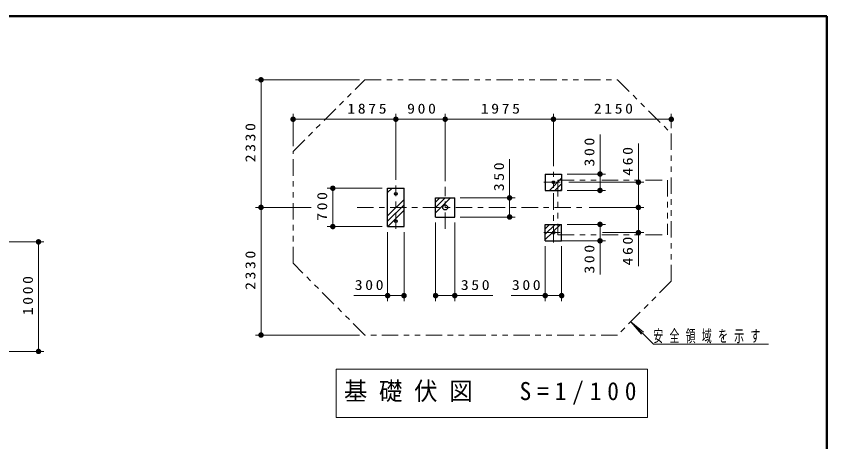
# Model space of a CAD drawing. Units: millimetres on the paper, scale 1:50, with parts at other scales. Extents: x -365 to 0, y 0 to 257.
# Drawn here: x -147.9 to 0, y 179.3 to 257 of the extents above; entities that cross this region are included whole.
import ezdxf

# ---------------------------------------------------------------- set-up
doc = ezdxf.new("R2010")
doc.units = ezdxf.units.MM
doc.linetypes.add('USER2', pattern=[6, 3, -1, 1, -1])
doc.linetypes.add('USER3', pattern=[8, 3, -1, 1, -1, 1, -1])
doc.layers.add('LY_1', color=7, linetype='Continuous', lineweight=13)
doc.styles.add('ＭＳ ゴシック', font='')
doc.styles.get('ＭＳ ゴシック').set_extended_font_data('MS Gothic')

# ---------------------------------------------------------------- blocks, each defined once
blk = doc.blocks.new('filled_dot')
at = {"color": 0, "linetype": 'Continuous', "lineweight": -2, "const_width": 1.25}
blk.add_lwpolyline([(-0.625, 0, 1), (0.625, 0, 1)], format="xyb", close=True, dxfattribs=at)

msp = doc.modelspace()

# ---------------------------------------------------------------- linework, layer by layer
at = {"layer": 'LY_1', "lineweight": 50}
for p, q in [((0, 257), (-365, 257)), ((0, 0), (0, 257))]:
    msp.add_line(p, q, dxfattribs=at)
at = {"layer": 'LY_1'}
for p, q in [((-85.276, 245.385), (-104.219, 245.385)), ((-103.219, 222.085), (-103.219, 245.385)), ((-97.371, 233.291), (-97.371, 239.185)), ((-97.371, 238.185), (-78.621, 238.185)), ((-78.621, 227.115), (-78.621, 239.185)), ((-78.621, 238.185), (-69.621, 238.185)), ((-69.621, 226.865), (-69.621, 239.185)), ((-69.621, 238.185), (-49.871, 238.185)), ((-49.871, 229.61), (-49.871, 239.185)), ((-49.871, 238.185), (-28.37, 238.185)), ((-28.37, 236.579), (-28.37, 239.185)), ((-41.371, 235.418), (-41.371, 225.185)), ((-34.371, 233.732), (-34.371, 222.085)), ((-57.871, 230.911), (-57.871, 220.335)), ((-47.371, 228.185), (-40.371, 228.185)), ((-50.587, 225.185), (-48.371, 227.401)), ((-49.597, 225.185), (-48.371, 226.411)), ((-47.089, 226.685), (-33.371, 226.685)), ((-81.121, 225.585), (-91.121, 225.585)), ((-90.121, 218.585), (-90.121, 225.585)), ((-80.121, 224.784), (-79.32, 225.585)), ((-48.607, 225.185), (-48.371, 225.421)), ((-47.371, 225.185), (-40.371, 225.185)), ((-80.121, 220.541), (-77.121, 223.541)), ((-71.371, 221.089), (-68.625, 223.835)), ((-71.371, 222.079), (-69.615, 223.835)), ((-71.371, 223.069), (-70.605, 223.835)), ((-66.871, 223.835), (-56.871, 223.835)), ((-94.066, 222.085), (-104.219, 222.085)), ((-103.219, 198.785), (-103.219, 222.085)), ((-80.121, 219.551), (-77.121, 222.551)), ((-43.337, 222.085), (-33.371, 222.085)), ((-43.337, 222.085), (-33.371, 222.085)), ((-34.371, 222.085), (-34.371, 211.35)), ((-80.097, 218.585), (-77.121, 221.561)), ((-67.882, 220.335), (-67.871, 220.346)), ((-71.371, 219.335), (-71.371, 204.985)), ((-67.871, 219.335), (-67.871, 204.985)), ((-66.871, 220.335), (-56.871, 220.335)), ((-51.371, 217.189), (-49.574, 218.985)), ((-51.371, 218.179), (-50.564, 218.985)), ((-49.895, 217.675), (-48.585, 218.985)), ((-47.371, 218.985), (-40.371, 218.985)), ((-41.371, 218.985), (-41.371, 209.861)), ((-81.121, 218.585), (-91.121, 218.585)), ((-80.121, 217.585), (-80.121, 204.985)), ((-77.121, 217.585), (-77.121, 204.985)), ((-51.371, 216.199), (-50.061, 217.509)), ((-40.932, 217.485), (-33.371, 217.485)), ((-48.871, 215.985), (-40.371, 215.985)), ((-152.813, 215.794), (-142.813, 215.794)), ((-143.813, 215.794), (-143.813, 195.794)), ((-51.371, 214.985), (-51.371, 204.985)), ((-48.371, 214.985), (-48.371, 204.985)), ((-77.121, 205.985), (-86.259, 205.985)), ((-60.909, 205.985), (-71.371, 205.985)), ((-48.371, 205.985), (-57.59, 205.985)), ((-35.744, 201.217), (-33.815, 198.919)), ((-35.744, 201.217), (-33.446, 199.289)), ((-31.645, 197.119), (-35.744, 201.217)), ((-85.276, 198.785), (-104.219, 198.785)), ((-31.645, 197.119), (-10.645, 197.119)), ((-152.813, 195.794), (-142.813, 195.794)), ((-89.506, 192.552), (-89.506, 183.752)), ((-32.706, 192.552), (-89.506, 192.552)), ((-32.706, 183.752), (-32.706, 192.552)), ((-89.506, 183.752), (-32.706, 183.752))]:
    msp.add_line(p, q, dxfattribs=at)
at = {"layer": 'LY_1', "lineweight": 25}
for p, q in [((-51.371, 228.185), (-48.371, 228.185)), ((-51.371, 228.185), (-51.371, 225.185)), ((-48.371, 228.185), (-48.371, 225.185)), ((-50.061, 226.875), (-49.681, 226.875)), ((-50.061, 226.495), (-50.061, 226.875)), ((-50.061, 226.495), (-49.681, 226.495)), ((-49.681, 226.495), (-49.681, 226.875)), ((-80.121, 225.585), (-77.121, 225.585)), ((-80.121, 218.585), (-80.121, 225.585)), ((-77.121, 218.585), (-77.121, 225.585)), ((-51.371, 225.185), (-48.371, 225.185)), ((-71.371, 223.835), (-67.871, 223.835)), ((-71.371, 220.335), (-71.371, 223.835)), ((-67.871, 220.335), (-67.871, 223.835)), ((-71.371, 220.335), (-67.871, 220.335)), ((-51.371, 215.985), (-51.371, 218.985)), ((-51.371, 218.985), (-48.371, 218.985)), ((-48.371, 215.985), (-48.371, 218.985)), ((-80.121, 218.585), (-77.121, 218.585)), ((-50.061, 217.675), (-50.061, 217.295)), ((-50.061, 217.675), (-49.681, 217.675)), ((-49.681, 217.675), (-49.681, 217.295)), ((-51.371, 215.985), (-48.371, 215.985)), ((-50.061, 217.295), (-49.681, 217.295))]:
    msp.add_line(p, q, dxfattribs=at)
at = {"layer": 'LY_1', "linetype": 'USER2'}
for p, q in [((-49.871, 215.66), (-49.871, 228.61)), ((-51.627, 226.685), (-48.089, 226.685)), ((-78.621, 218.156), (-78.621, 226.115)), ((-69.621, 218.156), (-69.621, 225.865)), ((-85.682, 222.085), (-44.337, 222.085)), ((-51.627, 217.485), (-48.089, 217.485))]:
    msp.add_line(p, q, dxfattribs=at)
at = {"layer": 'LY_1', "linetype": 'USER3'}
for p, q in [((-49.062, 227.085), (-49.062, 217.085)), ((-49.062, 227.085), (-29.062, 227.085)), ((-29.062, 227.085), (-29.062, 217.085)), ((-49.062, 217.085), (-29.062, 217.085))]:
    msp.add_line(p, q, dxfattribs=at)
msp.add_lwpolyline([(-84.276, 198.785), (-97.371, 211.879), (-97.371, 232.291), (-84.276, 245.385), (-38.176, 245.385), (-28.37, 235.579), (-28.37, 208.591), (-38.177, 198.785)], close=True, dxfattribs=at)
at = {"layer": 'LY_1', "lineweight": 25}
for centre, radius in [((-78.621, 224.585), 0.243), ((-69.621, 222.085), 0.446), ((-78.621, 219.585), 0.243)]:
    msp.add_circle(centre, radius, dxfattribs=at)

# ---------------------------------------------------------------- block references
at = {"layer": 'LY_1', "xscale": 0.4, "yscale": 0.4}
for p, rotation in [((-103.219, 245.385), 270), ((-78.621, 238.185), 180), ((-69.621, 238.185), 180), ((-49.871, 238.185), 180), ((-28.37, 238.185), 180), ((-41.371, 228.185), 270), ((-34.371, 226.685), 270), ((-90.121, 225.585), 270), ((-41.371, 225.185), 90), ((-57.871, 223.835), 270), ((-103.219, 222.085), 270), ((-103.219, 222.085), 90), ((-34.371, 222.085), 270), ((-34.371, 222.085), 90), ((-57.871, 220.335), 90), ((-90.121, 218.585), 90), ((-41.371, 218.985), 270), ((-34.371, 217.485), 90), ((-143.813, 215.794), 270), ((-41.371, 215.985), 90), ((-77.121, 205.985), 180), ((-67.871, 205.985), 180), ((-48.371, 205.985), 180), ((-103.219, 198.785), 90), ((-143.813, 195.794), 90)]:
    msp.add_blockref('filled_dot', p, dxfattribs=dict(at, rotation=rotation))
for p in [(-97.371, 238.185), (-78.621, 238.185), (-69.621, 238.185), (-49.871, 238.185), (-80.121, 205.985), (-71.371, 205.985), (-51.371, 205.985)]:
    msp.add_blockref('filled_dot', p, dxfattribs=at)

# ---------------------------------------------------------------- texts
at = {"layer": 'LY_1', "style": 'ＭＳ ゴシック'}
for s, insert, char_height, attachment_point in [('\\T1.33;\\W1.15;1875', (-83.657, 239.185), 1.833, 8), ('\\T1.33;\\W1.15;900', (-73.704, 239.185), 1.833, 8), ('\\T1.33;\\W1.15;1975', (-59.318, 239.185), 1.833, 8), ('\\T1.33;\\W1.15;2150', (-38.697, 239.185), 1.833, 8), ('\\T1.33;\\W1.15;300', (-83.259, 206.985), 1.833, 8), ('\\T1.33;\\W1.15;350', (-63.909, 206.985), 1.833, 8), ('\\T1.33;\\W1.15;300', (-54.59, 206.985), 1.833, 8), ('\\T1.64;\\W0.6;安全領域を示す', (-31.645, 197.269), 2.199, 7), ('\\T1.5;\\W0.95;基礎伏図\u3000S=1/100', (-88.106, 188.152), 3.299, 4)]:
    msp.add_mtext(s, dxfattribs=dict(at, insert=insert, char_height=char_height, attachment_point=attachment_point))
at = {"layer": 'LY_1', "char_height": 1.833, "attachment_point": 8, "rotation": 90, "style": 'ＭＳ ゴシック'}
for s, insert in [('\\T1.33;\\W1.15;2330', (-104.219, 234.144)), ('\\T1.33;\\W1.15;300', (-42.371, 232.418)), ('\\T1.33;\\W1.15;460', (-35.371, 230.732)), ('\\T1.33;\\W1.15;350', (-58.871, 227.911)), ('\\T1.33;\\W1.15;700', (-91.121, 222.501)), ('\\T1.33;\\W1.15;460', (-35.371, 214.35)), ('\\T1.33;\\W1.15;300', (-42.371, 212.861)), ('\\T1.33;\\W1.15;2330', (-104.219, 210.844)), ('\\T1.33;\\W1.15;1000', (-144.813, 206.215))]:
    msp.add_mtext(s, dxfattribs=dict(at, insert=insert))

doc.saveas('drawing.dxf')
